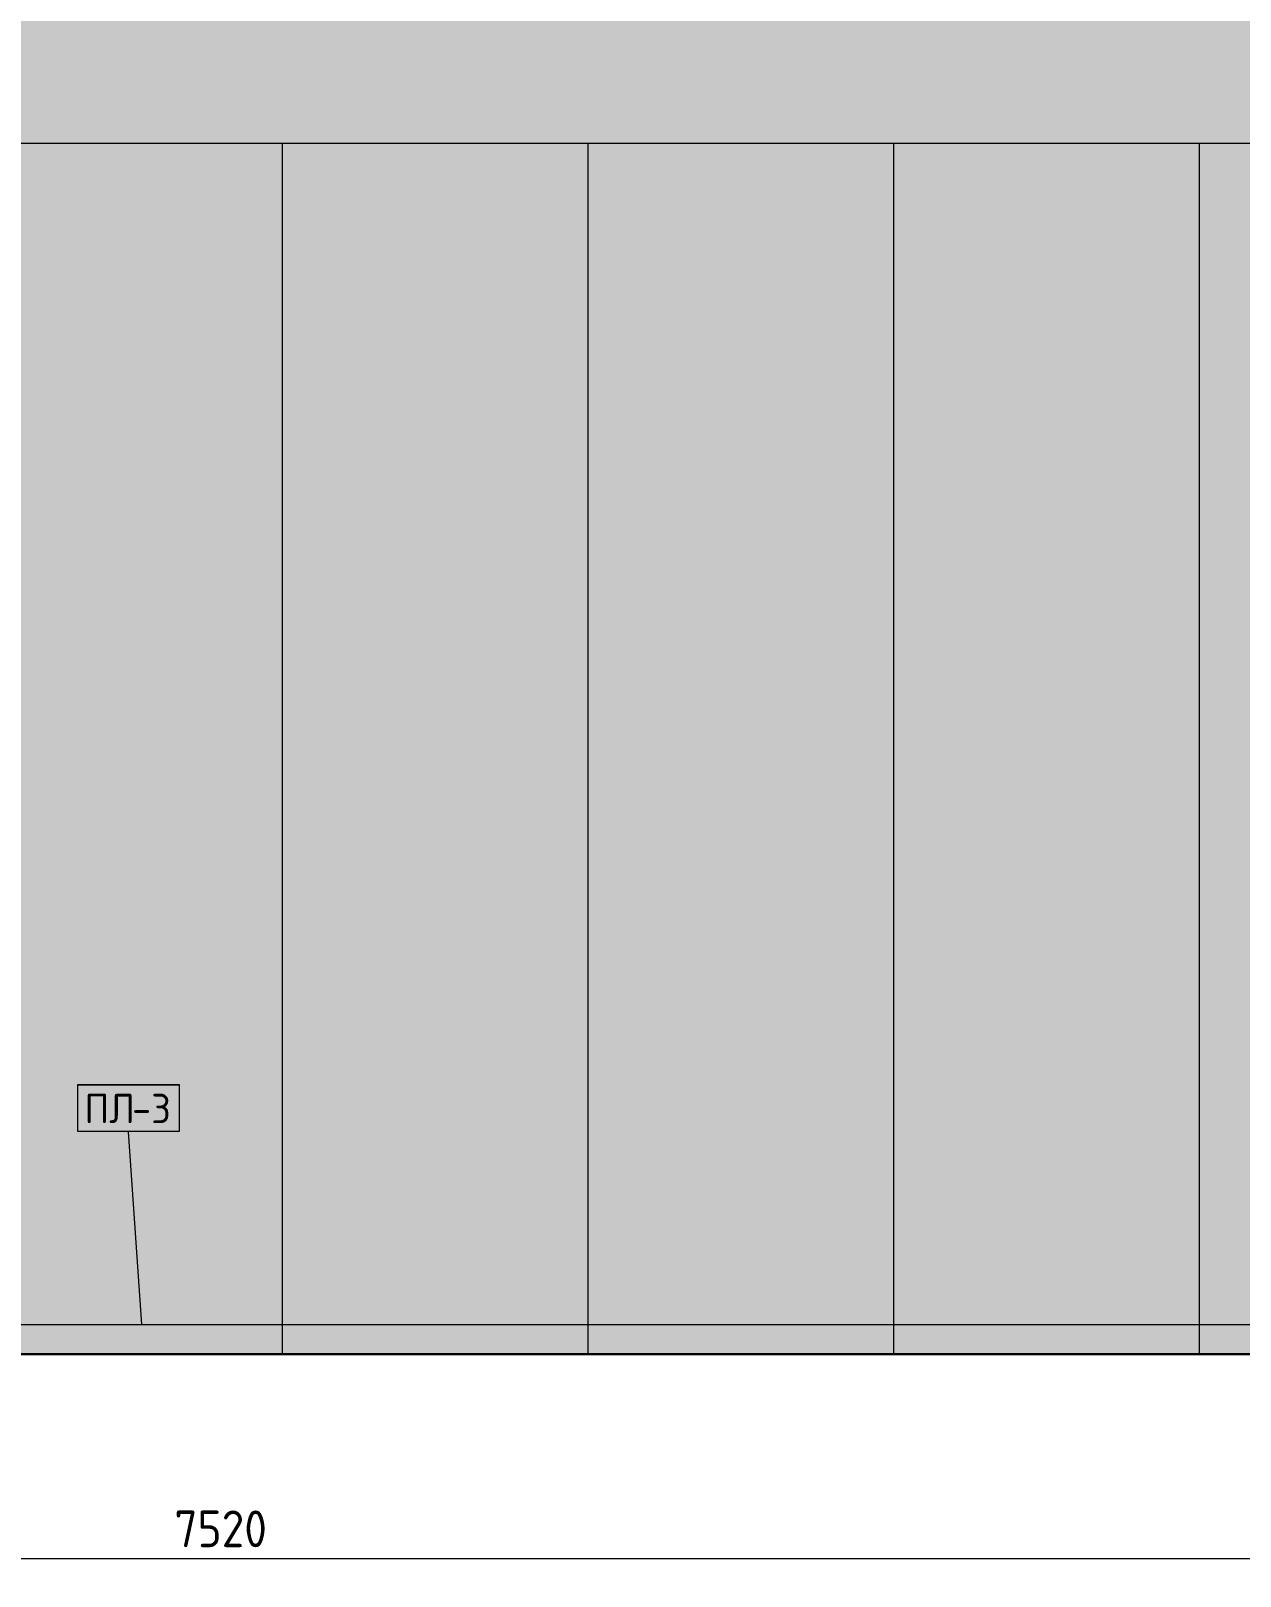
# Model space of a CAD drawing. Header units: millimetres. Extents: x 855 to 94006, y -3304 to 17933.
# Drawn here: x 61194 to 63251, y -378 to 2251 of the extents above; entities that cross this region are included whole.
import ezdxf

# ---------------------------------------------------------------- set-up
doc = ezdxf.new("R2010")
doc.units = ezdxf.units.MM
for name, color, linetype, lineweight in [('A-ANNO-DIMS', 7, 'Continuous', 9), ('A-ANNO-DIMS-25', 7, 'Continuous', 9), ('A-FLOR', 7, 'Continuous', 9), ('A-GENM', 7, 'Continuous', 9), ('A-GENM-IDEN', 7, 'Continuous', 9), ('A-WALL-PATT', 7, 'Continuous', 9)]:
    doc.layers.add(name, color=color, linetype=linetype, lineweight=lineweight)
doc.layers.add('A-FLOR-FNSH-1', color=7, linetype='Continuous', lineweight=30, true_color=0x3c3c3c)
doc.layers.add('I-FURN-6', color=7, linetype='Continuous', lineweight=9, true_color=0xc0c0c0)
doc.layers.add('I-FURN-5', color=7, linetype='Continuous', lineweight=9, true_color=0x7f7f7f, transparency=0.7)
doc.styles.add('GOST Common_7', font='GOST_Common.ttf', dxfattribs={"height": 50})
doc.styles.add('ISOCPEUR_2', font='isocpeur.ttf', dxfattribs={"width": 0.9, "height": 62.5})
doc.dimstyles.new('ISO-2_5_0_9К_БОЛЬШОЙ_1', dxfattribs={"dimscale": 304.8, "dimtxt": 62.248823, "dimasz": 0.123031, "dimexe": 0.098425, "dimexo": 0.246063, "dimgap": 0, "dimtad": 1, "dimdec": 0, "dimrnd": 10, "dimzin": 0, "dimdsep": 46, "dimtxsty": 'ISOCPEUR_2', "dimblk1": 'OBLIQUE', "dimblk2": 'OBLIQUE', "dimsah": 1, "dimcen": 0.09, "dimdle": 0.098425, "dimazin": 0, "dimtfac": 1, "dimtdec": 4, "dimtix": 1, "dimtmove": 0, "dimatfit": 3, "dimfxl": 1, "dimtvp": 1, "dimtolj": 1, "dimtzin": 0, "dimarcsym": 2})

# ---------------------------------------------------------------- blocks, each defined once
blk = doc.blocks.new('Плинтус - Плинтус темный _ст_школа_-32860227-Развертка 1_12-2')
at = {"layer": 'A-GENM'}
for p, q in [((-6570.5, 50), (-500.5, 50)), ((-500.5, 0), (-6570.5, 0))]:
    blk.add_line(p, q, dxfattribs=at)
blk = doc.blocks.new('шкаф 1_112 - шкаф 1_112-31117176-Развертка 1_12-2')
at = {"layer": 'I-FURN-5'}
for points in [[(-3899.9, 50), (-3795.5, 50), (-3795.5, 2060), (-4315.5, 2060), (-4315.5, 50)], [(-3427.4, 50), (-3275.5, 50), (-3275.5, 2060), (-3795.5, 2060), (-3795.5, 50)], [(-3275.5, 50), (-2755.5, 50), (-2755.5, 2060), (-3275.5, 2060), (-3275.5, 120.8)], [(-2334.7, 50), (-2235.5, 50), (-2235.5, 2060), (-2755.5, 2060), (-2755.5, 50), (-2364.3, 50)], [(-2235.5, 50), (-1715.5, 50), (-1715.5, 2060), (-2235.5, 2060), (-2235.5, 60.2)], [(-4315.5, 0), (-3795.5, 0), (-3795.5, 50), (-4315.5, 50)], [(-3309.3, 0), (-3275.5, 0), (-3275.5, 50), (-3795.5, 50), (-3795.5, 0), (-3338.8, 0)], [(-2954.9, 0), (-2755.5, 0), (-2755.5, 50), (-3275.5, 50), (-3275.5, 0), (-3073, 0)], [(-2246.1, 0), (-2235.5, 0), (-2235.5, 50), (-2755.5, 50), (-2755.5, 0), (-2305.2, 0)], [(-1773.6, 0), (-1715.5, 0), (-1715.5, 50), (-2235.5, 50), (-2235.5, 0), (-2009.9, 0)]]:
    blk.add_hatch(color=256, dxfattribs=at).paths.add_polyline_path(points)
at = {"layer": 'I-FURN-6'}
for p, q in [((-4315.5, 2060), (-3795.5, 2060)), ((-3795.5, 2060), (-3275.5, 2060)), ((-3795.5, 0), (-3795.5, 2060)), ((-3795.5, 0), (-3795.5, 2060)), ((-3275.5, 0), (-3275.5, 2060)), ((-3275.5, 2060), (-2755.5, 2060)), ((-3275.5, 0), (-3275.5, 2060)), ((-2755.5, 2060), (-2235.5, 2060)), ((-2755.5, 0), (-2755.5, 2060)), ((-2755.5, 0), (-2755.5, 2060)), ((-2235.5, 0), (-2235.5, 2060)), ((-2235.5, 2060), (-1715.5, 2060)), ((-2235.5, 0), (-2235.5, 2060))]:
    blk.add_line(p, q, dxfattribs=at)
blk = doc.blocks.new('DIMBLOCK53-Развертка 1_12-2')
at = {"layer": 'A-ANNO-DIMS-25'}
for p, q in [((57757.4, -75), (57757.4, -377.7)), ((57757.4, -347.7), (57757.4, -75.1)), ((65277.4, -75), (65277.4, -377.7)), ((65277.4, -347.7), (65277.4, -75.1)), ((57727.4, -347.7), (65307.4, -347.7))]:
    blk.add_line(p, q, dxfattribs=at)
at = {"layer": 'A-ANNO-DIMS-25', "lineweight": 20}
for p, q in [((57757.4, -347.7), (57776.2, -329)), ((65277.4, -347.7), (65296.2, -329)), ((57757.4, -347.7), (57738.7, -366.5)), ((65277.4, -347.7), (65258.7, -366.5))]:
    blk.add_line(p, q, dxfattribs=at)
at = {"layer": 'A-ANNO-DIMS-25', "color": 0, "insert": (61438.4, -266.1), "char_height": 62.5, "width": 189.619, "attachment_point": 1, "line_spacing_factor": 1.149209, "style": 'ISOCPEUR_2'}
blk.add_mtext('7520', dxfattribs=at)
blk = doc.blocks.new('_Oblique')
at = {"color": 0, "linetype": 'ByBlock', "lineweight": -2}
blk.add_line((-0.5, -0.5), (0.5, 0.5), dxfattribs=at)
blk = doc.blocks.new('Mark Reiling - Mark Reiling-26174330-Развертка 1_12-2')
at = {"layer": 'A-GENM-IDEN'}
for p, q in [((-4143.7, 457.8), (-4143.7, 379)), ((-4143.7, 457.8), (-3970.3, 457.8)), ((-3970.3, 457.8), (-4143.7, 457.8)), ((-4143.7, 457.8), (-4143.7, 379)), ((-3970.3, 379), (-3970.3, 457.8)), ((-3970.3, 379), (-3970.3, 457.8)), ((-4143.7, 379), (-3970.3, 379)), ((-4143.7, 379), (-3970.3, 379))]:
    blk.add_line(p, q, dxfattribs=at)

msp = doc.modelspace()

# ---------------------------------------------------------------- hatches: boundary and pattern name
at = {"layer": 'A-WALL-PATT'}
h = msp.add_hatch(color=256, dxfattribs=at)
h.paths.add_polyline_path([(65276.4, 0), (65276.4, 804), (64916.9, 804), (64916.9, 770), (64932.5, 770), (64932.5, 100), (64916.9, 100), (64916.9, 50), (64935.2, 50), (64935.2, 800), (65275.2, 800), (65275.2, 100), (65225.2, 100), (65225.2, 0), (65275.2, 0)])
h.paths.add_polyline_path([(57758.4, 50), (58846.9, 50), (58846.9, 2060), (64916.9, 2060), (64916.9, 820), (65276.4, 820), (65276.4, 3400), (57758.4, 3400), (57758.4, 60.2)])
h.paths.add_polyline_path([(64432.9, 2159), (64416.4, 2159), (64416.4, 2241), (64498.4, 2241), (64498.4, 2159), (64481.9, 2159)])
h.paths.add_polyline_path([(64447.9, 2197.5), (64449.2, 2197.8), (64450.1, 2198.7), (64450.4, 2200), (64450.1, 2201.2), (64449.2, 2202.2), (64447.9, 2202.5), (64446.7, 2202.2), (64445.8, 2201.2), (64445.4, 2200), (64445.8, 2198.7), (64446.7, 2197.8), (64447.3, 2197.6)])
h.paths.add_polyline_path([(64466.9, 2197.5), (64468.2, 2197.8), (64469.1, 2198.7), (64469.4, 2200), (64469.1, 2201.2), (64468.2, 2202.2), (64466.9, 2202.5), (64465.7, 2202.2), (64464.8, 2201.2), (64464.4, 2200), (64464.8, 2198.7), (64465.7, 2197.8), (64466.3, 2197.6)])

# ---------------------------------------------------------------- linework, layer by layer
at = {"layer": 'A-FLOR'}
msp.add_line((65297.4, -0.1), (57737.4, -0.1), dxfattribs=at)
at = {"layer": 'A-FLOR-FNSH-1'}
msp.add_line((65276.4, 0), (57758.4, 0), dxfattribs=at)
at = {"layer": 'A-GENM-IDEN'}
msp.add_line((61382.9, 50), (61360.4, 378), dxfattribs=at)

# ---------------------------------------------------------------- block references
at = {"layer": 'A-GENM'}
msp.add_blockref('Плинтус - Плинтус темный _ст_школа_-32860227-Развертка 1_12-2', (65417.4, 0), dxfattribs=at)
at = {"layer": 'A-GENM-IDEN'}
msp.add_blockref('Mark Reiling - Mark Reiling-26174330-Развертка 1_12-2', (65417.4, 0), dxfattribs=at)
at = {"layer": 'I-FURN-6'}
msp.add_blockref('шкаф 1_112 - шкаф 1_112-31117176-Развертка 1_12-2', (65417.4, 0), dxfattribs=at)

# ---------------------------------------------------------------- texts
at = {"layer": 'A-GENM-IDEN', "char_height": 50, "attachment_point": 1, "style": 'GOST Common_7'}
for s, insert, width in [('ПЛ', (61285.3, 442.8), 98.207), ('-3', (61366.3, 442.8), 86.181)]:
    msp.add_mtext(s, dxfattribs=dict(at, insert=insert, width=width))

# ---------------------------------------------------------------- dimensions: what is measured, and where the dimension line sits
at = {"layer": 'A-ANNO-DIMS'}
dim = msp.add_linear_dim(base=(65277.4, -347.7), p1=(57757.4, 0), p2=(65277.4, 0), dimstyle='ISO-2_5_0_9К_БОЛЬШОЙ_1', override={"dimpost": '<>', "dimfxl": 7520.000005}, dxfattribs=at)
dim.commit()
dim.dimension.update_dxf_attribs({"geometry": 'DIMBLOCK53-Развертка 1_12-2', "text_midpoint": (61517.4, -316.5)})

doc.saveas('drawing.dxf')
